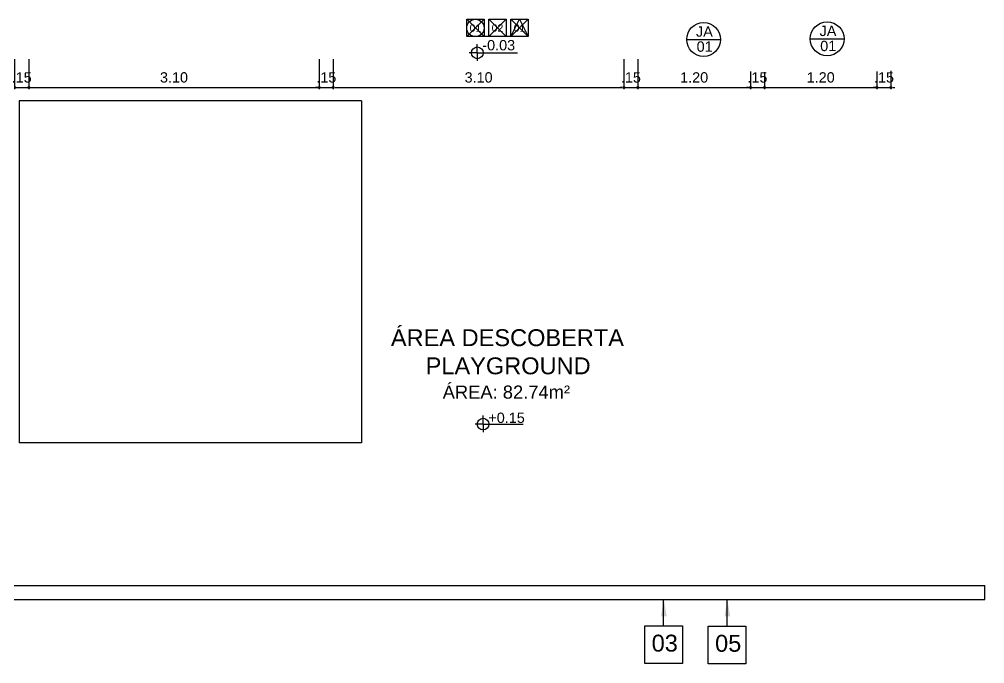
# Model space of a CAD drawing. Header units: millimetres. Extents: x 2125 to 3408, y 1171 to 1686.
# Drawn here: x 2931.75 to 2942.05, y 1465.35 to 1472.22 of the extents above; entities that cross this region are included whole.
import ezdxf
from ezdxf.enums import TextEntityAlignment as Align

# ---------------------------------------------------------------- set-up
doc = ezdxf.new("R2010")
doc.units = ezdxf.units.MM
for name, color, linetype in [('cotas', 7, 'Continuous'), ('LAYOUT', 7, 'Continuous'), ('PAREDE', 4, 'Continuous'), ('TEXTO01', 7, 'Continuous'), ('TEXTO02', 3, 'Continuous'), ('TEXTO03', 2, 'Continuous'), ('TEXTO_ESP_FORRO', 62, 'Continuous'), ('TEXTO_ESP_PAREDES', 10, 'Continuous'), ('TEXTO_ESP_PISO', 150, 'Continuous')]:
    doc.layers.add(name, color=color, linetype=linetype)
doc.styles.add('ARIAL', font='sanss___.ttf')
doc.styles.add('ROMANS', font='arial.ttf')
doc.styles.get("Standard").update_dxf_attribs({"font": 'arial.ttf'})
doc.styles.add('TEXTO1', font='swissko.ttf', dxfattribs={"width": 0.6, "height": 0.1})
doc.dimstyles.new('ESCALA75', dxfattribs={"dimtxt": 0.11, "dimasz": 0.02, "dimexe": 0.02, "dimexo": 0.04, "dimgap": 0.05, "dimtad": 1, "dimzin": 4, "dimdsep": 46, "dimtxsty": 'ROMANS', "dimblk1": 'PPC', "dimblk2": 'PPC', "dimsah": 1, "dimcen": 0.02, "dimclrd": 7, "dimclre": 7, "dimclrt": 3, "dimazin": 1, "dimtfac": 1, "dimtix": 1, "dimtmove": 0, "dimatfit": 3, "dimldrblk": 'PPC', "dimfxl": 0, "dimtolj": 1, "dimtzin": 12, "dimarcsym": 0})

# ---------------------------------------------------------------- blocks, each defined once
blk = doc.blocks.new('Esp_Pis_Par_For_Esc100')
at = {"layer": 'DEFPOINTS'}
for p, q in [((0, 0.37), (0.37, 0)), ((0.37, 0.37), (0, 0)), ((0.47, 0.37), (0.84, 0)), ((0.84, 0.37), (0.47, 0)), ((0.94, 0.37), (1.31, 0)), ((1.31, 0.37), (0.94, 0)), ((0.47, 0), (0.37, 0)), ((0.94, 0), (0.84, 0))]:
    blk.add_line(p, q, dxfattribs=at)
for points in [[(0.37, 0.37), (0.37, 0), (0, 0), (0, 0.37)], [(1.31, 0.37), (1.31, 0), (0.94, 0), (0.94, 0.37)]]:
    blk.add_lwpolyline(points, close=True, dxfattribs=at)
at = {"layer": 'TEXTO_ESP_FORRO'}
blk.add_lwpolyline([(0.94, 0), (1.125, 0.37), (1.31, 0)], close=True, dxfattribs=at)
at = {"layer": 'TEXTO_ESP_PAREDES'}
blk.add_lwpolyline([(0.84, 0.37), (0.84, 0), (0.47, 0), (0.47, 0.37)], close=True, dxfattribs=at)
at = {"layer": 'TEXTO_ESP_PISO'}
blk.add_circle((0.185, 0.185), 0.185, dxfattribs=at)
at = {"layer": 'TEXTO_ESP_FORRO', "color": 3, "linetype": 'ByBlock', "style": 'ARIAL', "text_generation_flag": 6}
blk.add_attdef('FOR', text='', height=0.16, rotation=180, dxfattribs=at).set_placement((1.125, 0.185), align=Align.MIDDLE_CENTER)
at = {"layer": 'TEXTO_ESP_PAREDES', "color": 3, "linetype": 'ByBlock', "ltscale": 0.0001, "style": 'ARIAL', "text_generation_flag": 6}
blk.add_attdef('PAR', text='', height=0.16, rotation=180, dxfattribs=at).set_placement((0.655, 0.185), align=Align.MIDDLE_CENTER)
at = {"layer": 'TEXTO_ESP_PISO', "color": 3, "linetype": 'ByBlock', "style": 'ARIAL', "text_generation_flag": 6}
blk.add_attdef('PIS', text='', height=0.16, rotation=180, dxfattribs=at).set_placement((0.185, 0.185), align=Align.MIDDLE_CENTER)
blk = doc.blocks.new('new block4')
at = {"layer": 'TEXTO01'}
h = blk.add_hatch(dxfattribs=at)
h.set_pattern_fill('ANGLE', color=256)
h.set_pattern_definition([(0, (-2260.456, -913.906), (0, 6.985), [5.08, -1.905]), (90, (-2260.456, -913.906), (-6.985, 4e-16), [5.08, -1.905])])
h.paths.add_polyline_path([(0, 0), (0, -0.062, 0.414214), (0.062, 0)])
h.paths.add_polyline_path([(0, 0), (0, 0.062, 0.414214), (-0.062, 0)])
for q in [(-0.086, 0), (0, 0.093), (0.429, 0), (0, -0.085)]:
    blk.add_line((0, 0), q, dxfattribs=at)
blk.add_circle((0, 0), 0.0624, dxfattribs=at)
blk = doc.blocks.new('PPC')
at = {"color": 2}
blk.add_circle((0, 0), 0.5, dxfattribs=at)
blk = doc.blocks.new('*D1076')
at = {"layer": 'cotas', "color": 7, "lineweight": -2, "transparency": 16777216}
for p, q in [((2931.697, 1471.793), (2931.697, 1471.473)), ((2931.847, 1471.793), (2931.847, 1471.473)), ((2931.677, 1471.493), (2931.657, 1471.493)), ((2931.697, 1471.493), (2931.847, 1471.493)), ((2931.867, 1471.493), (2931.887, 1471.493))]:
    blk.add_line(p, q, dxfattribs=at)
at = {"layer": 'DEFPOINTS', "color": 0, "transparency": 16777216}
for p in [(2931.697, 1472.043), (2931.847, 1472.043), (2931.847, 1471.493)]:
    blk.add_point(p, dxfattribs=at)
at = {"layer": 'cotas', "color": 7, "lineweight": -2, "transparency": 16777216, "xscale": 0.02, "yscale": 0.02, "zscale": 0.02}
blk.add_blockref('PPC', (2931.697, 1471.493), dxfattribs=at)
at = {"layer": 'cotas', "color": 7, "lineweight": -2, "transparency": 16777216, "xscale": 0.02, "yscale": 0.02, "zscale": 0.02, "rotation": 180}
blk.add_blockref('PPC', (2931.847, 1471.493), dxfattribs=at)
at = {"layer": 'cotas', "color": 3, "transparency": 16777216, "insert": (2931.772, 1471.599), "char_height": 0.11, "attachment_point": 5, "style": 'ROMANS'}
blk.add_mtext('\\A1;.15', dxfattribs=at)
blk = doc.blocks.new('*D1077')
at = {"layer": 'cotas', "color": 7, "lineweight": -2, "transparency": 16777216}
for p, q in [((2931.847, 1471.793), (2931.847, 1471.473)), ((2934.947, 1471.793), (2934.947, 1471.473)), ((2931.867, 1471.493), (2934.927, 1471.493))]:
    blk.add_line(p, q, dxfattribs=at)
at = {"layer": 'DEFPOINTS', "color": 0, "transparency": 16777216}
for p in [(2931.847, 1472.043), (2934.947, 1472.043), (2934.947, 1471.493)]:
    blk.add_point(p, dxfattribs=at)
at = {"layer": 'cotas', "color": 7, "lineweight": -2, "transparency": 16777216, "xscale": 0.02, "yscale": 0.02, "zscale": 0.02, "rotation": 180}
blk.add_blockref('PPC', (2931.847, 1471.493), dxfattribs=at)
at = {"layer": 'cotas', "color": 7, "lineweight": -2, "transparency": 16777216, "xscale": 0.02, "yscale": 0.02, "zscale": 0.02}
blk.add_blockref('PPC', (2934.947, 1471.493), dxfattribs=at)
at = {"layer": 'cotas', "color": 3, "transparency": 16777216, "insert": (2933.397, 1471.599), "char_height": 0.11, "attachment_point": 5, "style": 'ROMANS'}
blk.add_mtext('\\A1;3.10', dxfattribs=at)
blk = doc.blocks.new('*D1078')
at = {"layer": 'cotas', "color": 7, "lineweight": -2, "transparency": 16777216}
for p, q in [((2934.947, 1471.793), (2934.947, 1471.473)), ((2935.097, 1471.793), (2935.097, 1471.473)), ((2934.927, 1471.493), (2934.907, 1471.493)), ((2934.947, 1471.493), (2935.097, 1471.493)), ((2935.117, 1471.493), (2935.137, 1471.493))]:
    blk.add_line(p, q, dxfattribs=at)
at = {"layer": 'DEFPOINTS', "color": 0, "transparency": 16777216}
for p in [(2934.947, 1472.043), (2935.097, 1472.043), (2935.097, 1471.493)]:
    blk.add_point(p, dxfattribs=at)
at = {"layer": 'cotas', "color": 7, "lineweight": -2, "transparency": 16777216, "xscale": 0.02, "yscale": 0.02, "zscale": 0.02}
blk.add_blockref('PPC', (2934.947, 1471.493), dxfattribs=at)
at = {"layer": 'cotas', "color": 7, "lineweight": -2, "transparency": 16777216, "xscale": 0.02, "yscale": 0.02, "zscale": 0.02, "rotation": 180}
blk.add_blockref('PPC', (2935.097, 1471.493), dxfattribs=at)
at = {"layer": 'cotas', "color": 3, "transparency": 16777216, "insert": (2935.022, 1471.599), "char_height": 0.11, "attachment_point": 5, "style": 'ROMANS'}
blk.add_mtext('\\A1;.15', dxfattribs=at)
blk = doc.blocks.new('*D1079')
at = {"layer": 'cotas', "color": 7, "lineweight": -2, "transparency": 16777216}
for p, q in [((2935.097, 1471.793), (2935.097, 1471.473)), ((2938.197, 1471.793), (2938.197, 1471.473)), ((2935.117, 1471.493), (2938.177, 1471.493))]:
    blk.add_line(p, q, dxfattribs=at)
at = {"layer": 'DEFPOINTS', "color": 0, "transparency": 16777216}
for p in [(2935.097, 1472.043), (2938.197, 1471.893), (2938.197, 1471.493)]:
    blk.add_point(p, dxfattribs=at)
at = {"layer": 'cotas', "color": 7, "lineweight": -2, "transparency": 16777216, "xscale": 0.02, "yscale": 0.02, "zscale": 0.02, "rotation": 180}
blk.add_blockref('PPC', (2935.097, 1471.493), dxfattribs=at)
at = {"layer": 'cotas', "color": 7, "lineweight": -2, "transparency": 16777216, "xscale": 0.02, "yscale": 0.02, "zscale": 0.02}
blk.add_blockref('PPC', (2938.197, 1471.493), dxfattribs=at)
at = {"layer": 'cotas', "color": 3, "transparency": 16777216, "insert": (2936.647, 1471.599), "char_height": 0.11, "attachment_point": 5, "style": 'ROMANS'}
blk.add_mtext('\\A1;3.10', dxfattribs=at)
blk = doc.blocks.new('*D1080')
at = {"layer": 'cotas', "color": 7, "lineweight": -2, "transparency": 16777216}
for p, q in [((2938.197, 1471.793), (2938.197, 1471.473)), ((2938.347, 1471.793), (2938.347, 1471.473)), ((2938.177, 1471.493), (2938.157, 1471.493)), ((2938.197, 1471.493), (2938.347, 1471.493)), ((2938.367, 1471.493), (2938.387, 1471.493))]:
    blk.add_line(p, q, dxfattribs=at)
at = {"layer": 'DEFPOINTS', "color": 0, "transparency": 16777216}
for p in [(2938.197, 1471.893), (2938.347, 1471.909), (2938.347, 1471.493)]:
    blk.add_point(p, dxfattribs=at)
at = {"layer": 'cotas', "color": 7, "lineweight": -2, "transparency": 16777216, "xscale": 0.02, "yscale": 0.02, "zscale": 0.02}
blk.add_blockref('PPC', (2938.197, 1471.493), dxfattribs=at)
at = {"layer": 'cotas', "color": 7, "lineweight": -2, "transparency": 16777216, "xscale": 0.02, "yscale": 0.02, "zscale": 0.02, "rotation": 180}
blk.add_blockref('PPC', (2938.347, 1471.493), dxfattribs=at)
at = {"layer": 'cotas', "color": 3, "transparency": 16777216, "insert": (2938.272, 1471.599), "char_height": 0.11, "attachment_point": 5, "style": 'ROMANS'}
blk.add_mtext('\\A1;.15', dxfattribs=at)
blk = doc.blocks.new('*D1081')
at = {"layer": 'cotas', "color": 7, "lineweight": -2, "transparency": 16777216}
for p, q in [((2938.347, 1471.793), (2938.347, 1471.473)), ((2939.547, 1471.662), (2939.547, 1471.473)), ((2938.367, 1471.493), (2939.527, 1471.493))]:
    blk.add_line(p, q, dxfattribs=at)
at = {"layer": 'DEFPOINTS', "color": 0, "transparency": 16777216}
for p in [(2938.347, 1471.909), (2939.547, 1471.702), (2939.547, 1471.493)]:
    blk.add_point(p, dxfattribs=at)
at = {"layer": 'cotas', "color": 7, "lineweight": -2, "transparency": 16777216, "xscale": 0.02, "yscale": 0.02, "zscale": 0.02, "rotation": 180}
blk.add_blockref('PPC', (2938.347, 1471.493), dxfattribs=at)
at = {"layer": 'cotas', "color": 7, "lineweight": -2, "transparency": 16777216, "xscale": 0.02, "yscale": 0.02, "zscale": 0.02}
blk.add_blockref('PPC', (2939.547, 1471.493), dxfattribs=at)
at = {"layer": 'cotas', "color": 3, "transparency": 16777216, "insert": (2938.947, 1471.599), "char_height": 0.11, "attachment_point": 5, "style": 'ROMANS'}
blk.add_mtext('\\A1;1.20', dxfattribs=at)
blk = doc.blocks.new('*D1082')
at = {"layer": 'cotas', "color": 7, "lineweight": -2, "transparency": 16777216}
for p, q in [((2939.547, 1471.662), (2939.547, 1471.473)), ((2939.697, 1471.656), (2939.697, 1471.473)), ((2939.527, 1471.493), (2939.507, 1471.493)), ((2939.547, 1471.493), (2939.697, 1471.493)), ((2939.717, 1471.493), (2939.737, 1471.493))]:
    blk.add_line(p, q, dxfattribs=at)
at = {"layer": 'DEFPOINTS', "color": 0, "transparency": 16777216}
for p in [(2939.547, 1471.702), (2939.697, 1471.696), (2939.697, 1471.493)]:
    blk.add_point(p, dxfattribs=at)
at = {"layer": 'cotas', "color": 7, "lineweight": -2, "transparency": 16777216, "xscale": 0.02, "yscale": 0.02, "zscale": 0.02}
blk.add_blockref('PPC', (2939.547, 1471.493), dxfattribs=at)
at = {"layer": 'cotas', "color": 7, "lineweight": -2, "transparency": 16777216, "xscale": 0.02, "yscale": 0.02, "zscale": 0.02, "rotation": 180}
blk.add_blockref('PPC', (2939.697, 1471.493), dxfattribs=at)
at = {"layer": 'cotas', "color": 3, "transparency": 16777216, "insert": (2939.622, 1471.599), "char_height": 0.11, "attachment_point": 5, "style": 'ROMANS'}
blk.add_mtext('\\A1;.15', dxfattribs=at)
blk = doc.blocks.new('*D1083')
at = {"layer": 'cotas', "color": 7, "lineweight": -2, "transparency": 16777216}
for p, q in [((2939.697, 1471.656), (2939.697, 1471.473)), ((2940.897, 1471.662), (2940.897, 1471.473)), ((2939.717, 1471.493), (2940.877, 1471.493))]:
    blk.add_line(p, q, dxfattribs=at)
at = {"layer": 'DEFPOINTS', "color": 0, "transparency": 16777216}
for p in [(2939.697, 1471.696), (2940.897, 1471.702), (2940.897, 1471.493)]:
    blk.add_point(p, dxfattribs=at)
at = {"layer": 'cotas', "color": 7, "lineweight": -2, "transparency": 16777216, "xscale": 0.02, "yscale": 0.02, "zscale": 0.02, "rotation": 180}
blk.add_blockref('PPC', (2939.697, 1471.493), dxfattribs=at)
at = {"layer": 'cotas', "color": 7, "lineweight": -2, "transparency": 16777216, "xscale": 0.02, "yscale": 0.02, "zscale": 0.02}
blk.add_blockref('PPC', (2940.897, 1471.493), dxfattribs=at)
at = {"layer": 'cotas', "color": 3, "transparency": 16777216, "insert": (2940.297, 1471.599), "char_height": 0.11, "attachment_point": 5, "style": 'ROMANS'}
blk.add_mtext('\\A1;1.20', dxfattribs=at)
blk = doc.blocks.new('*D1084')
at = {"layer": 'cotas', "color": 7, "lineweight": -2, "transparency": 16777216}
for p, q in [((2941.047, 1471.668), (2941.047, 1471.473)), ((2940.897, 1471.662), (2940.897, 1471.473)), ((2940.877, 1471.493), (2940.857, 1471.493)), ((2940.897, 1471.493), (2941.047, 1471.493)), ((2941.067, 1471.493), (2941.087, 1471.493))]:
    blk.add_line(p, q, dxfattribs=at)
at = {"layer": 'DEFPOINTS', "color": 0, "transparency": 16777216}
for p in [(2940.897, 1471.702), (2941.047, 1471.708), (2941.047, 1471.493)]:
    blk.add_point(p, dxfattribs=at)
at = {"layer": 'cotas', "color": 7, "lineweight": -2, "transparency": 16777216, "xscale": 0.02, "yscale": 0.02, "zscale": 0.02}
blk.add_blockref('PPC', (2940.897, 1471.493), dxfattribs=at)
at = {"layer": 'cotas', "color": 7, "lineweight": -2, "transparency": 16777216, "xscale": 0.02, "yscale": 0.02, "zscale": 0.02, "rotation": 180}
blk.add_blockref('PPC', (2941.047, 1471.493), dxfattribs=at)
at = {"layer": 'cotas', "color": 3, "transparency": 16777216, "insert": (2940.972, 1471.599), "char_height": 0.11, "attachment_point": 5, "style": 'ROMANS'}
blk.add_mtext('\\A1;.15', dxfattribs=at)

msp = doc.modelspace()

# ---------------------------------------------------------------- linework, layer by layer
at = {"linetype": 'Continuous'}
for p, q in [((2931.7467, 1471.3512), (2931.7467, 1467.7012)), ((2935.3967, 1471.3512), (2931.7467, 1471.3512)), ((2935.3967, 1471.3512), (2935.3967, 1467.7012)), ((2935.3967, 1467.7012), (2931.7467, 1467.7012))]:
    msp.add_line(p, q, dxfattribs=at)
for p, q in [((2938.621, 1465.7493), (2938.621, 1466.0312)), ((2939.2978, 1465.7471), (2939.2978, 1466.029))]:
    msp.add_line(p, q)
for points in [[(2938.421, 1465.7493), (2938.821, 1465.7493), (2938.821, 1465.3493), (2938.421, 1465.3493)], [(2939.0978, 1465.7471), (2939.4978, 1465.7471), (2939.4978, 1465.3471), (2939.0978, 1465.3471)]]:
    msp.add_lwpolyline(points, close=True)
at = {"layer": 'cotas'}
for p, q in [((2938.3467, 1471.4925), (2939.5467, 1471.4925)), ((2939.6967, 1471.4925), (2940.8967, 1471.4925))]:
    msp.add_line(p, q, dxfattribs=at)
at = {"layer": 'LAYOUT'}
for points in [[(2938.5942, 1465.8535), (2938.6242, 1466.0335), (2938.6542, 1465.8535)], [(2939.2711, 1465.8512), (2939.3011, 1466.0312), (2939.3311, 1465.8512)]]:
    msp.add_solid(points, dxfattribs=at)
at = {"layer": 'PAREDE', "linetype": 'Continuous'}
for p, q in [((2929.2467, 1466.1812), (2942.0467, 1466.1812)), ((2929.0967, 1466.0312), (2942.0467, 1466.0312))]:
    msp.add_line(p, q, dxfattribs=at)
at = {"layer": 'PAREDE'}
msp.add_line((2942.0467, 1466.0312), (2942.0467, 1466.1812), dxfattribs=at)
at = {"layer": 'TEXTO01'}
for p, q in [((2938.8673, 1472.0045), (2939.2281, 1472.0045)), ((2940.1858, 1472.0115), (2940.5466, 1472.0115))]:
    msp.add_line(p, q, dxfattribs=at)
for centre in [(2939.0477, 1472.0045), (2940.3662, 1472.0115)]:
    msp.add_circle(centre, 0.1804, dxfattribs=at)

# ---------------------------------------------------------------- block references
for p in [(2936.6334, 1471.8618), (2936.6953, 1467.9018)]:
    msp.add_blockref('new block4', p, dxfattribs=at)
at = {"layer": 'TEXTO02', "xscale": 0.5, "yscale": 0.5, "zscale": 0.5}
msp.add_blockref('Esp_Pis_Par_For_Esc100', (2936.5209, 1472.0342), dxfattribs=at).add_auto_attribs({'PIS': '01', 'PAR': '02', 'FOR': '01'})

# ---------------------------------------------------------------- texts
at = {"layer": 'cotas', "ltscale": 0.0001, "char_height": 0.11, "width": 0.503613, "attachment_point": 1, "style": 'TEXTO1'}
for s, insert in [('\\pi0.08703;{\\fSansSerif|b0|i0|c2|p2;\\W1;-0.03}', (2936.5996, 1471.9981)), ('\\pi0.06779;{\\fSansSerif|b0|i0|c2|p2;\\W1;+0.15}', (2936.6833, 1468.0246))]:
    msp.add_mtext(s, dxfattribs=dict(at, insert=insert))
at = {"layer": 'TEXTO01', "ltscale": 0.0001, "char_height": 0.11, "width": 0.330365, "attachment_point": 1, "style": 'TEXTO1'}
for s, insert in [('{\\fSansSerif|b0|i0|c2|p2;\\W1;JA}', (2938.9666, 1472.144)), ('{\\fSansSerif|b0|i0|c2|p2;\\W1;JA}', (2940.2851, 1472.1509)), ('{\\fSansSerif|b0|i0|c2|p2;\\W1;01}', (2938.9733, 1471.9834)), ('{\\fSansSerif|b0|i0|c2|p2;\\W1;01}', (2940.2919, 1471.9903))]:
    msp.add_mtext(s, dxfattribs=dict(at, insert=insert))
at = {"layer": 'TEXTO02', "ltscale": 0.0001, "char_height": 0.18, "attachment_point": 1}
for s, insert in [('03', (2938.4935, 1465.6564)), ('05', (2939.1703, 1465.6542))]:
    msp.add_mtext(s, dxfattribs=dict(at, insert=insert))
at = {"layer": 'TEXTO03', "ltscale": 0.0001, "insert": (2935.132, 1468.9136), "char_height": 0.12, "width": 3.592802, "attachment_point": 1, "style": 'TEXTO1'}
msp.add_mtext('\\pi0.57912;{\\fSansSerif|b0|i0|c2|p2;\\H1.5x;\\W1;\\C2;ÁREA DESCOBERTA \\P\\pi0.9501;PLAYGROUND\\P\\pi1.132;\\H0.77777x;\\C3;ÁREA: 82.74m²}', dxfattribs=at)

# ---------------------------------------------------------------- dimensions: what is measured, and where the dimension line sits
at = {"layer": 'cotas'}
for base, p1, p2, picture, middle in [((2931.8467, 1471.4926), (2931.6967, 1472.0425), (2931.8467, 1472.0425), '*D1076', (2931.7717, 1471.5988)), ((2934.9467, 1471.4926), (2931.8467, 1472.0425), (2934.9467, 1472.0425), '*D1077', (2933.3967, 1471.5988)), ((2935.0967, 1471.4926), (2934.9467, 1472.0425), (2935.0967, 1472.0425), '*D1078', (2935.0217, 1471.5988)), ((2938.1967, 1471.4926), (2935.0967, 1472.0425), (2938.1967, 1471.8925), '*D1079', (2936.6467, 1471.5988)), ((2938.3467, 1471.4926), (2938.1967, 1471.8925), (2938.3467, 1471.9087), '*D1080', (2938.2717, 1471.5988)), ((2939.5467, 1471.4926), (2938.3467, 1471.9087), (2939.5467, 1471.7019), '*D1081', (2938.9467, 1471.5988)), ((2939.6967, 1471.4926), (2939.5467, 1471.7019), (2939.6967, 1471.6958), '*D1082', (2939.6217, 1471.5988)), ((2940.8967, 1471.4926), (2939.6967, 1471.6958), (2940.8967, 1471.7019), '*D1083', (2940.2967, 1471.5988)), ((2941.0467, 1471.4926), (2940.8967, 1471.7019), (2941.0467, 1471.708), '*D1084', (2940.9717, 1471.5988))]:
    dim = msp.add_linear_dim(base=base, p1=p1, p2=p2, dimstyle='ESCALA75', override={"dimtmove": 1}, dxfattribs=at)
    dim.commit()
    dim.dimension.update_dxf_attribs({"geometry": picture, "text_midpoint": middle})

doc.saveas('drawing.dxf')
